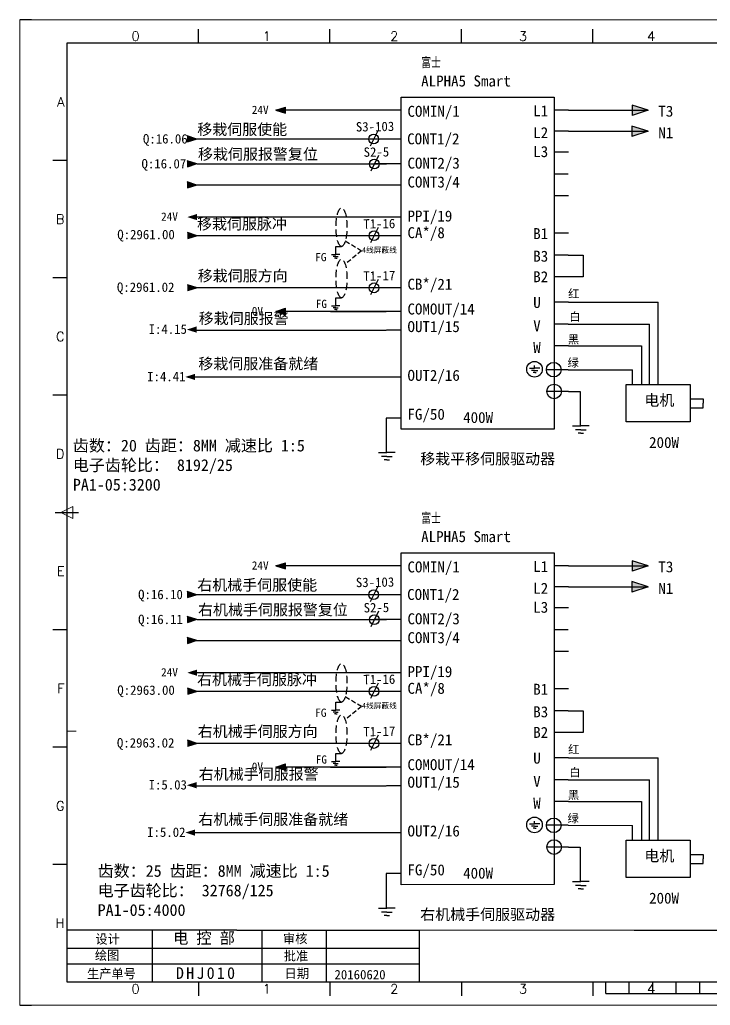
# Model space of a CAD drawing. Extents: x 2368 to 9674, y -1476 to 1321.
# Drawn here: x 5214.1 to 5508.1, y -291.6 to 128.4 of the extents above; entities that cross this region are included whole.
import ezdxf
from ezdxf.enums import TextEntityAlignment as Align

# ---------------------------------------------------------------- set-up
doc = ezdxf.new("R2010")
doc.units = 0
doc.header["$MEASUREMENT"] = 0
doc.linetypes.add('ACISOWELD', pattern=[3, 2, -1])
doc.linetypes.add('HIDDEN2', pattern=[4.7625, 3.175, -1.5875])
doc.layers.add('AE_BOR', color=1, linetype='Continuous')
doc.layers.add('SYMS', color=7, linetype='Continuous')
doc.styles.add('WD', font='romans.shx', dxfattribs={"bigfont": 'gbcbig.shx'})
doc.styles.add('工程字', font='')
doc.styles.get('工程字').set_extended_font_data('SimSun')

# ---------------------------------------------------------------- blocks, each defined once
blk = doc.blocks.new('gb_a2_a')
for p, q in [((584, 410), (25, 410)), ((25, 410), (25, 10)), ((25, 10), (584, 10))]:
    blk.add_line(p, q)
at = {"lineweight": 9, "ltscale": 0.1}
blk.add_line((25, 116.86), (29, 116.86), dxfattribs=at)
at = {"layer": 'AE_BOR', "lineweight": 30}
for p, q in [((10, 420), (4.93, 420)), ((4.93, 0), (10, 0))]:
    blk.add_line(p, q, dxfattribs=at)
at = {"layer": 'AE_BOR', "color": 1, "lineweight": 15}
for p, q in [((4.93, 420), (598.93, 420)), ((4.93, 0), (4.93, 420)), ((22.5, 210), (27.5, 212.5)), ((27.5, 207.5), (22.5, 210)), ((27.5, 212.5), (27.5, 207.5)), ((598.93, 0), (4.93, 0))]:
    blk.add_line(p, q, dxfattribs=at)
at = {"layer": 'AE_BOR'}
for p, q in [((81, 410), (81, 416)), ((137, 410), (137, 416)), ((193, 410), (193, 416)), ((249, 410), (249, 416)), ((25, 360), (19, 360)), ((25, 310), (19, 310)), ((25, 260), (19, 260)), ((25, 160), (19, 160)), ((25, 110), (19, 110)), ((25, 60), (19, 60)), ((81, 10), (81, 4)), ((137, 10), (137, 4)), ((193, 10), (193, 4)), ((249, 10), (249, 4))]:
    blk.add_line(p, q, dxfattribs=at)
at = {"layer": 'AE_BOR', "color": 2, "lineweight": 30}
for p, q in [((20, 210), (30, 210)), ((254.5, 5), (254.5, 10)), ((264.5, 5), (264.5, 10)), ((274.5, 5), (274.5, 10)), ((284.5, 5), (284.5, 10)), ((294.5, 5), (294.5, 10)), ((254.5, 5), (354.5, 5))]:
    blk.add_line(p, q, dxfattribs=at)
at = {"layer": 'AE_BOR', "style": 'WD'}
for s, p in [('0', (54.27, 411)), ('1', (110.12, 411)), ('2', (164.42, 411)), ('3', (219.22, 411)), ('4', (273.82, 411)), ('0', (54.27, 5)), ('1', (110.12, 5)), ('2', (164.42, 5)), ('3', (219.22, 5)), ('4', (273.82, 5))]:
    blk.add_text(s, height=4, dxfattribs=at).set_placement(p, align=Align.CENTER)
for s, p in [('A', (24, 385)), ('B', (24, 335)), ('C', (24, 285)), ('D', (24, 235)), ('E', (24, 185)), ('F', (24, 135)), ('G', (24, 85)), ('H', (24, 35))]:
    blk.add_text(s, height=4, dxfattribs=at).set_placement(p, align=Align.MIDDLE_RIGHT)
blk = doc.blocks.new('节点')
at = {"color": 1}
blk.add_line((5159.2, 79.1), (5149.7, 60.2), dxfattribs=at)
blk.add_circle((5154.1, 68.9), 5.98, dxfattribs=at)

msp = doc.modelspace()

# ---------------------------------------------------------------- hatches: boundary and pattern name
for points in [[(5323.05839, 89.84235), (5327.19717, 91.16871), (5327.19717, 88.51599)], [(5481.74365, 89.84235), (5474.84568, 92.05294), (5474.84568, 87.63176)], [(5481.68581, 80.8988), (5474.78784, 83.10939), (5474.78784, 78.68821)], [(5289.49075, 77.55113), (5285.35197, 76.22478), (5285.35197, 78.87749)], [(5289.49075, 66.93876), (5285.35197, 65.61241), (5285.35197, 68.26512)], [(5289.49075, 57.96713), (5285.35197, 56.64077), (5285.35197, 59.29349)], [(5285.40683, 44.30266), (5289.54561, 45.62901), (5289.54561, 42.9763)], [(5289.62419, 36.35563), (5285.48541, 35.02927), (5285.48541, 37.68199)], [(5289.62419, 14.16589), (5285.48541, 12.83953), (5285.48541, 15.49225)], [(5323.05839, 4.11552), (5327.19717, 5.44188), (5327.19717, 2.78917)], [(5285.20739, -3.63814), (5289.34617, -2.31179), (5289.34617, -4.9645)], [(5284.58881, -23.82337), (5288.72759, -22.49701), (5288.72759, -25.14972)], [(5323.05839, -104.32703), (5327.19717, -103.00067), (5327.19717, -105.65339)], [(5481.74365, -104.32703), (5474.84568, -102.11644), (5474.84568, -106.53762)], [(5481.68581, -113.27058), (5474.78784, -111.05999), (5474.78784, -115.48117)], [(5289.49075, -116.61824), (5285.35197, -117.9446), (5285.35197, -115.29189)], [(5289.49075, -127.23062), (5285.35197, -128.55697), (5285.35197, -125.90426)], [(5289.49075, -136.20225), (5285.35197, -137.52861), (5285.35197, -134.87589)], [(5285.40683, -149.86672), (5289.54561, -148.54036), (5289.54561, -151.19308)], [(5289.62419, -157.81375), (5285.48541, -159.1401), (5285.48541, -156.48739)], [(5289.62419, -180.00349), (5285.48541, -181.32984), (5285.48541, -178.67713)], [(5323.05839, -190.05386), (5327.19717, -188.7275), (5327.19717, -191.38021)], [(5285.20739, -197.80752), (5289.34617, -196.48117), (5289.34617, -199.13388)], [(5284.58881, -217.99275), (5288.72759, -216.66639), (5288.72759, -219.3191)]]:
    msp.add_hatch(color=256).paths.add_polyline_path(points)

# ---------------------------------------------------------------- linework, layer by layer
for p, q in [((5323.05839, 89.84235), (5327.19717, 91.16871)), ((5346.46278, 89.84235), (5323.05839, 89.84235)), ((5323.05839, 89.84235), (5327.19717, 88.51599)), ((5327.19717, 88.51599), (5327.19717, 91.16871)), ((5370.28339, 89.84235), (5346.46278, 89.84235)), ((5376.49316, 89.84235), (5370.28339, 89.84235)), ((5376.49316, 89.84235), (5370.28339, 89.84235)), ((5376.49316, 89.84235), (5370.28339, 89.84235)), ((5376.49316, 89.84235), (5370.28339, 89.84235)), ((5376.49316, 89.84235), (5370.28339, 89.84235)), ((5376.49316, 89.84235), (5370.28339, 89.84235)), ((5376.49316, 89.84235), (5370.28339, 89.84235)), ((5376.49316, 89.84235), (5370.28339, 89.84235)), ((5376.49316, 89.84235), (5370.28339, 89.84235)), ((5376.49316, 89.84235), (5370.28339, 89.84235)), ((5447.8178, 89.84235), (5441.60803, 89.84235)), ((5447.8178, 89.84235), (5441.60803, 89.84235)), ((5447.8178, 89.84235), (5441.60803, 89.84235)), ((5447.8178, 89.84235), (5441.60803, 89.84235)), ((5447.8178, 89.84235), (5441.60803, 89.84235)), ((5447.8178, 89.84235), (5441.60803, 89.84235)), ((5447.8178, 89.84235), (5441.60803, 89.84235)), ((5447.8178, 89.84235), (5441.60803, 89.84235)), ((5447.8178, 89.84235), (5441.60803, 89.84235)), ((5447.8178, 89.84235), (5441.60803, 89.84235)), ((5447.8178, 89.84235), (5481.74365, 89.84235)), ((5481.74365, 89.84235), (5474.84568, 92.05294)), ((5474.84568, 92.05294), (5474.84568, 87.63176)), ((5481.74365, 89.84235), (5474.84568, 87.63176)), ((5447.76678, 80.96332), (5441.55701, 80.96332)), ((5447.75996, 80.90185), (5481.68581, 80.90185)), ((5481.68581, 80.8988), (5474.78784, 83.10939)), ((5474.78784, 83.10939), (5474.78784, 78.68821)), ((5481.68581, 80.8988), (5474.78784, 78.68821)), ((5289.49075, 77.55113), (5285.35197, 78.87749)), ((5289.49075, 77.55113), (5285.35197, 76.22478)), ((5295.32978, 77.55113), (5289.49075, 77.55113)), ((5364.7911, 77.55113), (5295.32978, 77.55113)), ((5376.49316, 77.55113), (5364.7911, 77.55113)), ((5370.14995, 77.55113), (5364.7911, 77.55113)), ((5447.75996, 71.98629), (5441.55019, 71.98629)), ((5289.49075, 66.93876), (5285.35197, 68.26512)), ((5289.49075, 66.93876), (5285.35197, 65.61241)), ((5289.59038, 66.9449), (5370.28252, 66.9449)), ((5370.41046, 66.9449), (5365.05161, 66.9449)), ((5376.49229, 66.9449), (5370.28252, 66.9449)), ((5289.49075, 57.96713), (5285.35197, 59.29349)), ((5447.65552, 62.61762), (5441.44575, 62.61762)), ((5289.49075, 57.96713), (5285.35197, 56.64077)), ((5370.28339, 57.91193), (5289.33066, 57.91193)), ((5376.49316, 57.91193), (5370.28339, 57.91193)), ((5447.8178, 53.35918), (5441.60803, 53.35918)), ((5329.14498, 44.30266), (5289.54561, 44.30266)), ((5370.28339, 44.30266), (5329.14498, 44.30266)), ((5376.42865, 44.30266), (5370.21888, 44.30266)), ((5289.62419, 36.35563), (5285.48541, 37.68199)), ((5289.62419, 36.35563), (5285.48541, 35.02927)), ((5295.46322, 36.35563), (5289.62419, 36.35563)), ((5364.92454, 36.35563), (5295.46322, 36.35563)), ((5370.28339, 36.35563), (5363.41605, 36.35563)), ((5370.28339, 36.35563), (5364.92454, 36.35563)), ((5376.49316, 36.35563), (5370.28339, 36.35563)), ((5447.75996, 37.49598), (5441.55019, 37.49598)), ((5346.81418, 28.39789), (5348.60277, 28.41144)), ((5348.60277, 27.54013), (5347.47864, 27.54013)), ((5348.62293, 26.84686), (5348.0496, 26.84686)), ((5350.39136, 28.39789), (5348.60277, 28.41144)), ((5348.60277, 27.54013), (5349.7269, 27.54013)), ((5348.62293, 26.84686), (5349.19627, 26.84686)), ((5447.65552, 28.1273), (5441.44575, 28.1273)), ((5447.65552, 28.1273), (5454.02558, 28.1273)), ((5454.02558, 28.1273), (5454.02558, 18.86886)), ((5447.8178, 18.86886), (5441.60803, 18.86886)), ((5454.02558, 18.86886), (5447.8178, 18.86886)), ((5289.62419, 14.16589), (5285.48541, 15.49225)), ((5289.62419, 14.16589), (5285.48541, 12.83953)), ((5295.46322, 14.16589), (5289.62419, 14.16589)), ((5364.92454, 14.16589), (5295.46322, 14.16589)), ((5370.28339, 14.16589), (5364.92454, 14.16589)), ((5370.28339, 14.16589), (5364.92454, 14.16589)), ((5376.49316, 14.16589), (5370.28339, 14.16589)), ((5323.05839, 4.11552), (5327.19717, 5.44188)), ((5327.19717, 2.78917), (5327.19717, 5.44188)), ((5346.81418, 6.50168), (5348.60277, 6.51523)), ((5348.60277, 5.64392), (5347.47864, 5.64392)), ((5348.62293, 4.95064), (5348.0496, 4.95064)), ((5350.39136, 6.50168), (5348.60277, 6.51523)), ((5348.60277, 5.64392), (5349.7269, 5.64392)), ((5348.62293, 4.95064), (5349.19627, 4.95064)), ((5447.75996, 8.02098), (5441.55019, 8.02098)), ((5447.75996, 8.02098), (5485.91565, 8.02098)), ((5485.91565, -27.10776), (5485.91565, 8.02098)), ((5346.46278, 4.11552), (5323.05839, 4.11552)), ((5323.05839, 4.11552), (5327.19717, 2.78917)), ((5370.08395, 4.11159), (5345.87778, 4.11159)), ((5346.46278, 4.11159), (5370.08395, 4.11159)), ((5376.29372, 4.11159), (5370.08395, 4.11159)), ((5286.95827, -3.83564), (5370.08395, -3.83564)), ((5376.49316, -3.83564), (5370.28339, -3.83564)), ((5447.65552, -1.3477), (5441.44575, -1.3477)), ((5447.65552, -1.3477), (5482.2975, -1.3477)), ((5482.2975, -27.10429), (5482.2975, -1.3477)), ((5447.8178, -10.60613), (5441.60803, -10.60613)), ((5447.8178, -10.60613), (5478.79283, -10.60613)), ((5478.79283, -10.60613), (5478.79283, -27.10429)), ((5431.17927, -20.07849), (5433.32558, -20.06223)), ((5433.32558, -20.06223), (5433.32558, -18.95744)), ((5435.47188, -20.07849), (5433.32558, -20.06223)), ((5441.60803, -20.729), (5438.33008, -20.729)), ((5447.65552, -20.729), (5441.44575, -20.729)), ((5447.65552, -20.729), (5474.98224, -20.83201)), ((5474.98224, -27.03269), (5474.98224, -20.83201)), ((5370.08395, -23.89406), (5287.9056, -23.89406)), ((5376.49316, -23.89406), (5370.28339, -23.89406)), ((5433.32558, -21.10781), (5431.97662, -21.10781)), ((5433.34977, -21.93973), (5432.66177, -21.93973)), ((5433.32558, -21.10781), (5434.67454, -21.10781)), ((5433.34977, -21.93973), (5434.03777, -21.93973)), ((5441.60803, -29.98743), (5438.49236, -29.98743)), ((5447.8178, -29.98743), (5441.60803, -29.98743)), ((5447.8178, -29.98743), (5452.69391, -29.98743)), ((5452.69391, -29.98743), (5452.69391, -44.64869)), ((5499.50507, -33.10074), (5505.1199, -33.10074)), ((5505.1199, -33.10074), (5505.1199, -35.01666)), ((5499.50507, -36.93258), (5505.1199, -36.93258)), ((5505.1199, -36.93258), (5505.1199, -35.01666)), ((5376.29372, -41.32601), (5370.08395, -41.32601)), ((5370.08395, -41.32601), (5370.08395, -55.98727)), ((5449.39477, -44.67579), (5452.97195, -44.64869)), ((5456.54912, -44.67579), (5452.97195, -44.64869)), ((5452.97195, -46.39131), (5450.72368, -46.39131)), ((5453.01227, -47.77786), (5451.8656, -47.77786)), ((5452.97195, -46.39131), (5455.22021, -46.39131)), ((5453.01227, -47.77786), (5454.15894, -47.77786)), ((5366.78481, -56.01437), (5370.36198, -55.98727)), ((5370.36198, -57.72989), (5368.11372, -57.72989)), ((5373.93916, -56.01437), (5370.36198, -55.98727)), ((5370.36198, -57.72989), (5372.61025, -57.72989)), ((5370.40231, -59.11643), (5369.25564, -59.11643)), ((5370.40231, -59.11643), (5371.54898, -59.11643)), ((5323.05839, -104.32703), (5327.19717, -103.00067)), ((5346.46278, -104.32703), (5323.05839, -104.32703)), ((5323.05839, -104.32703), (5327.19717, -105.65339)), ((5327.19717, -105.65339), (5327.19717, -103.00067)), ((5370.28339, -104.32703), (5346.46278, -104.32703)), ((5376.49316, -104.32703), (5370.28339, -104.32703)), ((5376.49316, -104.32703), (5370.28339, -104.32703)), ((5376.49316, -104.32703), (5370.28339, -104.32703)), ((5376.49316, -104.32703), (5370.28339, -104.32703)), ((5376.49316, -104.32703), (5370.28339, -104.32703)), ((5376.49316, -104.32703), (5370.28339, -104.32703)), ((5376.49316, -104.32703), (5370.28339, -104.32703)), ((5376.49316, -104.32703), (5370.28339, -104.32703)), ((5376.49316, -104.32703), (5370.28339, -104.32703)), ((5376.49316, -104.32703), (5370.28339, -104.32703)), ((5447.8178, -104.32703), (5441.60803, -104.32703)), ((5447.8178, -104.32703), (5441.60803, -104.32703)), ((5447.8178, -104.32703), (5441.60803, -104.32703)), ((5447.8178, -104.32703), (5441.60803, -104.32703)), ((5447.8178, -104.32703), (5441.60803, -104.32703)), ((5447.8178, -104.32703), (5441.60803, -104.32703)), ((5447.8178, -104.32703), (5441.60803, -104.32703)), ((5447.8178, -104.32703), (5441.60803, -104.32703)), ((5447.8178, -104.32703), (5441.60803, -104.32703)), ((5447.8178, -104.32703), (5441.60803, -104.32703)), ((5447.8178, -104.32703), (5481.74365, -104.32703)), ((5481.74365, -104.32703), (5474.84568, -102.11644)), ((5474.84568, -102.11644), (5474.84568, -106.53762)), ((5481.74365, -104.32703), (5474.84568, -106.53762)), ((5447.76678, -113.20606), (5441.55701, -113.20606)), ((5447.75996, -113.26753), (5481.68581, -113.26753)), ((5481.68581, -113.27058), (5474.78784, -111.05999)), ((5474.78784, -111.05999), (5474.78784, -115.48117)), ((5481.68581, -113.27058), (5474.78784, -115.48117)), ((5289.49075, -116.61824), (5285.35197, -115.29189)), ((5289.49075, -116.61824), (5285.35197, -117.9446)), ((5295.32978, -116.61824), (5289.49075, -116.61824)), ((5364.7911, -116.61824), (5295.32978, -116.61824)), ((5376.49316, -116.61824), (5364.7911, -116.61824)), ((5370.14995, -116.61824), (5364.7911, -116.61824)), ((5289.49075, -127.23062), (5285.35197, -125.90426)), ((5447.75996, -122.18308), (5441.55019, -122.18308)), ((5289.49075, -127.23062), (5285.35197, -128.55697)), ((5289.59038, -127.22448), (5370.28252, -127.22448)), ((5370.41046, -127.22448), (5365.05161, -127.22448)), ((5376.49229, -127.22448), (5370.28252, -127.22448)), ((5447.65552, -131.55176), (5441.44575, -131.55176)), ((5289.49075, -136.20225), (5285.35197, -134.87589)), ((5289.49075, -136.20225), (5285.35197, -137.52861)), ((5370.28339, -136.25745), (5289.33066, -136.25745)), ((5376.49316, -136.25745), (5370.28339, -136.25745)), ((5447.8178, -140.8102), (5441.60803, -140.8102)), ((5329.14498, -149.86672), (5289.54561, -149.86672)), ((5370.28339, -149.86672), (5329.14498, -149.86672)), ((5376.42865, -149.86672), (5370.21888, -149.86672)), ((5289.62419, -157.81375), (5285.48541, -156.48739)), ((5289.62419, -157.81375), (5285.48541, -159.1401)), ((5295.46322, -157.81375), (5289.62419, -157.81375)), ((5364.92454, -157.81375), (5295.46322, -157.81375)), ((5370.28339, -157.81375), (5363.41605, -157.81375)), ((5370.28339, -157.81375), (5364.92454, -157.81375)), ((5376.49316, -157.81375), (5370.28339, -157.81375)), ((5447.75996, -156.6734), (5441.55019, -156.6734)), ((5346.81418, -165.77149), (5348.60277, -165.75794)), ((5348.60277, -166.62925), (5347.47864, -166.62925)), ((5348.62293, -167.32252), (5348.0496, -167.32252)), ((5350.39136, -165.77149), (5348.60277, -165.75794)), ((5348.60277, -166.62925), (5349.7269, -166.62925)), ((5348.62293, -167.32252), (5349.19627, -167.32252)), ((5447.65552, -166.04208), (5441.44575, -166.04208)), ((5447.65552, -166.04208), (5454.02558, -166.04208)), ((5454.02558, -166.04208), (5454.02558, -175.30051)), ((5447.8178, -175.30051), (5441.60803, -175.30051)), ((5454.02558, -175.30051), (5447.8178, -175.30051)), ((5289.62419, -180.00349), (5285.48541, -178.67713)), ((5289.62419, -180.00349), (5285.48541, -181.32984)), ((5295.46322, -180.00349), (5289.62419, -180.00349)), ((5364.92454, -180.00349), (5295.46322, -180.00349)), ((5370.28339, -180.00349), (5364.92454, -180.00349)), ((5370.28339, -180.00349), (5364.92454, -180.00349)), ((5376.49316, -180.00349), (5370.28339, -180.00349)), ((5323.05839, -190.05386), (5327.19717, -188.7275)), ((5327.19717, -191.38021), (5327.19717, -188.7275)), ((5346.81418, -187.6677), (5348.60277, -187.65415)), ((5348.60277, -188.52546), (5347.47864, -188.52546)), ((5350.39136, -187.6677), (5348.60277, -187.65415)), ((5348.60277, -188.52546), (5349.7269, -188.52546)), ((5447.75996, -186.1484), (5441.55019, -186.1484)), ((5447.75996, -186.1484), (5485.91565, -186.1484)), ((5485.91565, -221.27714), (5485.91565, -186.1484)), ((5346.46278, -190.05386), (5323.05839, -190.05386)), ((5323.05839, -190.05386), (5327.19717, -191.38021)), ((5370.08395, -190.05779), (5345.87778, -190.05779)), ((5346.46278, -190.05779), (5370.08395, -190.05779)), ((5348.62293, -189.21874), (5348.0496, -189.21874)), ((5348.62293, -189.21874), (5349.19627, -189.21874)), ((5376.29372, -190.05779), (5370.08395, -190.05779)), ((5447.65552, -195.51707), (5441.44575, -195.51707)), ((5447.65552, -195.51707), (5482.2975, -195.51707)), ((5482.2975, -221.27367), (5482.2975, -195.51707)), ((5286.95827, -198.00502), (5370.08395, -198.00502)), ((5376.49316, -198.00502), (5370.28339, -198.00502)), ((5447.8178, -204.77551), (5441.60803, -204.77551)), ((5447.8178, -204.77551), (5478.79283, -204.77551)), ((5478.79283, -204.77551), (5478.79283, -221.27367)), ((5433.32558, -214.23161), (5433.32558, -213.12682)), ((5370.08395, -218.06344), (5287.9056, -218.06344)), ((5376.49316, -218.06344), (5370.28339, -218.06344)), ((5431.17927, -214.24787), (5433.32558, -214.23161)), ((5433.32558, -215.27719), (5431.97662, -215.27719)), ((5433.34977, -216.10911), (5432.66177, -216.10911)), ((5435.47188, -214.24787), (5433.32558, -214.23161)), ((5433.32558, -215.27719), (5434.67454, -215.27719)), ((5433.34977, -216.10911), (5434.03777, -216.10911)), ((5441.60803, -214.89838), (5438.33008, -214.89838)), ((5447.65552, -214.89838), (5441.44575, -214.89838)), ((5447.65552, -214.89838), (5474.98224, -215.00139)), ((5474.98224, -221.20207), (5474.98224, -215.00139)), ((5441.60803, -224.15681), (5438.49236, -224.15681)), ((5447.8178, -224.15681), (5441.60803, -224.15681)), ((5447.8178, -224.15681), (5452.69391, -224.15681)), ((5452.69391, -224.15681), (5452.69391, -238.81807)), ((5499.50507, -227.27012), (5505.1199, -227.27012)), ((5505.1199, -227.27012), (5505.1199, -229.18604)), ((5505.1199, -231.10196), (5505.1199, -229.18604)), ((5499.50507, -231.10196), (5505.1199, -231.10196)), ((5376.29372, -235.49539), (5370.08395, -235.49539)), ((5370.08395, -235.49539), (5370.08395, -250.15665)), ((5449.39477, -238.84517), (5452.97195, -238.81807)), ((5456.54912, -238.84517), (5452.97195, -238.81807)), ((5452.97195, -240.56069), (5450.72368, -240.56069)), ((5453.01227, -241.94724), (5451.8656, -241.94724)), ((5452.97195, -240.56069), (5455.22021, -240.56069)), ((5453.01227, -241.94724), (5454.15894, -241.94724)), ((5366.78481, -250.18375), (5370.36198, -250.15665)), ((5370.36198, -251.89927), (5368.11372, -251.89927)), ((5373.93916, -250.18375), (5370.36198, -250.15665)), ((5370.36198, -251.89927), (5372.61025, -251.89927)), ((5370.40231, -253.28581), (5369.25564, -253.28581)), ((5370.40231, -253.28581), (5371.54898, -253.28581)), ((5306.55555, -259.59246), (5234.12456, -259.59246)), ((5234.12456, -259.59246), (5234.12456, -281.58956)), ((5270.39804, -259.59246), (5270.39804, -281.58956)), ((5306.55555, -259.59246), (5384.16666, -259.59246)), ((5317.16004, -259.59246), (5317.16004, -281.58956)), ((5344.60619, -259.59246), (5344.60619, -281.59246)), ((5384.16666, -259.59246), (5384.16666, -281.58956)), ((5475.65772, -259.59246), (5595.55772, -259.59246)), ((5234.12456, -281.58956), (5793.12456, -281.58956))]:
    msp.add_line(p, q)
at = {"linetype": 'ACISOWELD'}
for p, q in [((5352.70667, 34.11582), (5359.65783, 29.92575)), ((5359.65783, 29.92575), (5352.62679, 24.21928)), ((5352.70667, -160.05356), (5359.65783, -164.24362)), ((5359.65783, -164.24362), (5352.62679, -169.9501))]:
    msp.add_line(p, q, dxfattribs=at)
at = {"lineweight": -3}
for p, q in [((5348.60277, 28.41144), (5348.60277, 31.80175)), ((5348.60277, 31.80175), (5351.08204, 31.80175)), ((5348.60277, 6.51523), (5348.60277, 9.90553)), ((5348.60277, 9.90553), (5351.08204, 9.90553)), ((5348.60277, -165.75794), (5348.60277, -162.36763)), ((5348.60277, -162.36763), (5351.08204, -162.36763)), ((5348.60277, -187.65415), (5348.60277, -184.26384)), ((5348.60277, -184.26384), (5351.08204, -184.26384))]:
    msp.add_line(p, q, dxfattribs=at)
at = {"lineweight": 9, "ltscale": 0.1}
msp.add_line((5384.16666, -259.59246), (5475.65772, -259.59246), dxfattribs=at)
at = {"color": 0, "ltscale": 2}
for p, q in [((5234.12456, -267.27622), (5384.16666, -267.21622)), ((5234.12456, -273.974), (5384.16666, -273.974))]:
    msp.add_line(p, q, dxfattribs=at)
for points in [[(5376.49316, 95.34426), (5441.60803, 95.34426), (5441.60803, -46.01005), (5376.49316, -46.03025)], [(5472.32624, -27.10776), (5499.50507, -27.10776), (5499.50507, -42.92556), (5472.32624, -42.92556)], [(5376.49316, -98.82512), (5441.60803, -98.82512), (5441.60803, -240.17943), (5376.49316, -240.19962)], [(5472.32624, -221.27714), (5499.50507, -221.27714), (5499.50507, -237.09494), (5472.32624, -237.09494)]]:
    msp.add_lwpolyline(points, close=True)
for centre, radius in [((5433.27602, -20.56332), 3.32458), ((5441.44575, -20.729), 3.11566), ((5441.60803, -29.98743), 3.11566), ((5433.27602, -214.73269), 3.32458), ((5441.44575, -214.89838), 3.11566), ((5441.60803, -224.15681), 3.11566)]:
    msp.add_circle(centre, radius)
at = {"linetype": 'HIDDEN2'}
for centre in [(5351.08204, 40.01283), (5351.08204, 18.11662), (5351.08204, -154.15654), (5351.08204, -176.05276)]:
    msp.add_ellipse(centre, major_axis=(0, -8.21108), ratio=0.28236032, dxfattribs=at)

# ---------------------------------------------------------------- block references
msp.add_blockref('gb_a2_a', (5209.12456, -291.58956))
at = {"xscale": 0.3500000000003638, "yscale": 0.3499999999999091, "zscale": 0.35}
for p in [(3560.85803, 53.43078), (3560.85803, 53.43078), (3560.85803, 53.43078), (3561.11853, 42.82455), (3561.11853, 42.82455), (3561.11853, 42.82455), (3560.99147, 12.23528), (3560.99147, 12.23528), (3560.99147, 12.23528), (3560.99147, -9.95446), (3560.99147, -9.95446), (3560.99147, -9.95446), (3560.85803, -140.73859), (3560.85803, -140.73859), (3560.85803, -140.73859), (3561.11853, -151.34483), (3561.11853, -151.34483), (3561.11853, -151.34483), (3560.99147, -181.9341), (3560.99147, -181.9341), (3560.99147, -181.9341), (3560.99147, -204.12384), (3560.99147, -204.12384), (3560.99147, -204.12384)]:
    msp.add_blockref('节点', p, dxfattribs=at)

# ---------------------------------------------------------------- texts
at = {"attachment_point": 1}
for s, insert, char_height, width in [('{\\Fromans,gbcbig|c134;富士}\\PALPHA5 Smart', (5385.00685, 112.4345), 4.68, 56.6384049), ('24V', (5312.88107, 91.7752), 3.51, 10.6118348), ('{\\fSimSun|b0|i0|c134|p2;COMIN/1}', (5379.17857, 91.71923), 4.68, 28.5345708), ('{\\fSimSun|b0|i0|c134|p2;L1}', (5432.72849, 91.9101), 4.68, 8.670908), ('T3', (5486.01044, 91.7752), 4.68, 10.6118348), ('{\\fSimSun|b0|i0|c134|p2;移栽伺服使能}', (5289.64815, 84.03337), 4.68, 60.8549185), ('{\\fSimSun|b0|i0|c134|p2;CONT1/2}', (5379.04056, 79.98978), 4.68, 39.611858), ('{\\fSimSun|b0|i0|c134|p2;L2}', (5432.72849, 82.6149), 4.68, 8.670908), ('N1', (5486.01044, 82.57486), 4.68, 10.6118348), ('Q:16.06', (5266.53275, 79.65392), 4, 29.6072853), ('{\\fSimSun|b0|i0|c134|p2;移栽伺服报警复位}', (5289.94386, 73.47002), 4.68, 67.4016191), ('{\\fSimSun|b0|i0|c134|p2;L3}', (5432.72849, 74.54471), 4.68, 8.670908), ('Q:16.07', (5265.90899, 69.04154), 4, 29.6072853), ('{\\fSimSun|b0|i0|c134|p2;CONT2/3}', (5379.17857, 69.62757), 4.68, 44.8867359), ('{\\fSimSun|b0|i0|c134|p2;CONT3/4}', (5379.17857, 61.58227), 4.68, 9.2812322), ('24V', (5274.25616, 46.26419), 3.51, 10.6118348), ('{\\fSimSun|b0|i0|c134|p2;PPI/19}', (5379.17857, 47.09821), 4.68, 9.2812322), ('{\\fSimSun|b0|i0|c134|p2;移栽伺服脉冲}', (5289.54561, 43.74806), 4.68, 56.4021381), ('Q:2961.00', (5255.6062, 38.88051), 4, 29.6072853), ('{\\fSimSun|b0|i0|c134|p2;CA*/8}', (5379.17857, 39.99952), 4.68, 9.2812322), ('{\\fSimSun|b0|i0|c134|p2;B1}', (5432.72849, 39.59817), 4.68, 8.670908), ('{\\fSimSun|b0|i0|c134|p2;B3}', (5432.72849, 29.98281), 4.68, 8.670908), ('FG', (5339.89261, 29.01269), 3.51, 10.6118348), ('{\\fSimSun|b0|i0|c134|p2;移栽伺服方向}', (5289.85847, 21.62927), 4.68, 50.9726737), ('{\\fSimSun|b0|i0|c134|p2;B2}', (5432.72849, 21.21945), 4.68, 8.670908), ('{\\fSimSun|b0|i0|c134|p2;CB*/21}', (5379.17857, 18.05215), 4.68, 9.2812322), ('Q:2961.02', (5255.45367, 16.43405), 4, 33.1244303), ('{\\fSimSun|b0|i0|c134|p2;红}', (5447.57824, 13.3686), 3.51, 8.670908), ('FG', (5340.12383, 9.07954), 3.51, 10.6118348), ('{\\fSimSun|b0|i0|c134|p2;U}', (5432.72849, 10.26524), 4.68, 8.670908), ('0V', (5312.88107, 6.04838), 3.51, 10.6118348), ('{\\fSimSun|b0|i0|c134|p2;COMOUT/14}', (5379.17857, 7.4636), 4.68, 9.2812322), ('{\\fSimSun|b0|i0|c134|p2;移栽伺服报警}', (5290.28475, 3.45085), 4.68, 62.8126939), ('{\\fSimSun|b0|i0|c134|p2;OUT1/15}', (5379.17857, -0.02273), 4.68, 9.2812322), ('{\\fSimSun|b0|i0|c134|p2;V}', (5432.72849, 0.36046), 4.68, 8.670908), ('{\\fSimSun|b0|i0|c134|p2;白}', (5448.0973, 3.56362), 3.51, 8.670908), ('I:4.15', (5268.94065, -1.45976), 4, 29.6072853), ('{\\fSimSun|b0|i0|c134|p2;黑}', (5447.48809, -6.04448), 3.51, 8.670908), ('{\\fSimSun|b0|i0|c134|p2;W}', (5432.72849, -8.88977), 4.68, 8.670908), ('{\\fSimSun|b0|i0|c134|p2;移栽伺服准备就绪}', (5290.09835, -15.82368), 4.68, 62.8126939), ('{\\fSimSun|b0|i0|c134|p2;绿}', (5447.34761, -16.00806), 3.51, 8.670908), ('{\\fSimSun|b0|i0|c134|p2;OUT2/16}', (5379.17857, -20.80221), 4.68, 9.2812322), ('I:4.41', (5268.32207, -21.64498), 4, 29.6072853), ('{\\fSimSun|b0|i0|c134|p2;电机}', (5480.03272, -31.39997), 4.68, 16.9953198), ('{\\fSimSun|b0|i0|c134|p2;FG/50}', (5379.17857, -37.38156), 4.68, 9.2812322), ('400W', (5402.88452, -38.76063), 4.68, 56.6384049), ('200W', (5482.06672, -49.41091), 4.68, 56.6384049), ('{\\fSimSun|b0|i0|c134|p2;移栽平移伺服驱动器}', (5384.57918, -56.35391), 4.68, 74.467298), ('{\\Fromans,gbcbig|c134;富士}\\PALPHA5 Smart', (5385.00685, -81.73488), 4.68, 56.6384049), ('24V', (5312.88107, -102.39417), 3.51, 10.6118348), ('{\\fSimSun|b0|i0|c134|p2;COMIN/1}', (5379.17857, -102.45015), 4.68, 28.5345708), ('{\\fSimSun|b0|i0|c134|p2;L1}', (5432.72849, -102.25928), 4.68, 8.670908), ('T3', (5486.01044, -102.39417), 4.68, 10.6118348), ('{\\fSimSun|b0|i0|c134|p2;右机械手伺服使能}', (5289.64815, -110.13601), 4.68, 60.8549185), ('{\\fSimSun|b0|i0|c134|p2;L2}', (5432.72849, -111.55447), 4.68, 8.670908), ('N1', (5486.01044, -111.59452), 4.68, 10.6118348), ('Q:16.10', (5264.47604, -114.51546), 4, 29.6072853), ('{\\fSimSun|b0|i0|c134|p2;CONT1/2}', (5379.04056, -114.1796), 4.68, 39.611858), ('{\\fSimSun|b0|i0|c134|p2;右机械手伺服报警复位}', (5289.94386, -120.69935), 4.68, 67.4016191), ('{\\fSimSun|b0|i0|c134|p2;L3}', (5432.72849, -119.62467), 4.68, 8.670908), ('Q:16.11', (5264.47604, -125.12784), 4, 29.6072853), ('{\\fSimSun|b0|i0|c134|p2;CONT2/3}', (5379.17857, -124.54181), 4.68, 44.8867359), ('{\\fSimSun|b0|i0|c134|p2;CONT3/4}', (5379.17857, -132.58711), 4.68, 9.2812322), ('{\\fSimSun|b0|i0|c134|p2;PPI/19}', (5379.17857, -147.07117), 4.68, 9.2812322), ('24V', (5274.25616, -147.90519), 3.51, 10.6118348), ('{\\fSimSun|b0|i0|c134|p2;右机械手伺服脉冲}', (5289.54561, -150.42132), 4.68, 56.4021381), ('Q:2963.00', (5255.6062, -155.28887), 4, 29.6072853), ('{\\fSimSun|b0|i0|c134|p2;CA*/8}', (5379.17857, -154.16986), 4.68, 9.2812322), ('{\\fSimSun|b0|i0|c134|p2;B1}', (5432.72849, -154.57121), 4.68, 8.670908), ('FG', (5339.89261, -165.15669), 3.51, 10.6118348), ('{\\fSimSun|b0|i0|c134|p2;B3}', (5432.72849, -164.18657), 4.68, 8.670908), ('{\\fSimSun|b0|i0|c134|p2;右机械手伺服方向}', (5289.85847, -172.54011), 4.68, 54.8669786), ('{\\fSimSun|b0|i0|c134|p2;CB*/21}', (5379.17857, -176.11723), 4.68, 9.2812322), ('{\\fSimSun|b0|i0|c134|p2;B2}', (5432.72849, -172.94993), 4.68, 8.670908), ('Q:2963.02', (5255.45367, -177.73533), 4, 33.1244303), ('{\\fSimSun|b0|i0|c134|p2;红}', (5447.57824, -180.80078), 3.51, 8.670908), ('{\\fSimSun|b0|i0|c134|p2;U}', (5432.72849, -183.90414), 4.68, 8.670908), ('0V', (5312.88107, -188.121), 3.51, 10.6118348), ('FG', (5340.12383, -185.08984), 3.51, 10.6118348), ('{\\fSimSun|b0|i0|c134|p2;COMOUT/14}', (5379.17857, -186.70578), 4.68, 9.2812322), ('{\\fSimSun|b0|i0|c134|p2;右机械手伺服报警}', (5290.28475, -190.71852), 4.68, 62.8126939), ('{\\fSimSun|b0|i0|c134|p2;白}', (5448.0973, -190.60576), 3.51, 8.670908), ('I:5.03', (5268.94065, -195.62914), 4, 29.6072853), ('{\\fSimSun|b0|i0|c134|p2;OUT1/15}', (5379.17857, -194.19211), 4.68, 9.2812322), ('{\\fSimSun|b0|i0|c134|p2;V}', (5432.72849, -193.80892), 4.68, 8.670908), ('{\\fSimSun|b0|i0|c134|p2;黑}', (5447.48809, -200.21386), 3.51, 8.670908), ('{\\fSimSun|b0|i0|c134|p2;W}', (5432.72849, -203.05915), 4.68, 8.670908), ('{\\fSimSun|b0|i0|c134|p2;右机械手伺服准备就绪}', (5290.09835, -209.99306), 4.68, 70.1135092), ('{\\fSimSun|b0|i0|c134|p2;绿}', (5447.34761, -210.17744), 3.51, 8.670908), ('I:5.02', (5268.32207, -215.81436), 4, 29.6072853), ('{\\fSimSun|b0|i0|c134|p2;OUT2/16}', (5379.17857, -214.97159), 4.68, 9.2812322), ('{\\fSimSun|b0|i0|c134|p2;电机}', (5480.03272, -225.56935), 4.68, 16.9953198), ('{\\fSimSun|b0|i0|c134|p2;FG/50}', (5379.17857, -231.55093), 4.68, 9.2812322), ('400W', (5402.88452, -232.93001), 4.68, 56.6384049), ('200W', (5482.06672, -243.58028), 4.68, 56.6384049), ('{\\fSimSun|b0|i0|c134|p2;右机械手伺服驱动器}', (5384.57918, -250.52329), 4.68, 74.467298), ('{\\fNSimSun|b0|i0|c134|p49;\\T1.28;DHJ010}', (5280.58992, -275.34922), 5, 40.4924398)]:
    msp.add_mtext(s, dxfattribs=dict(at, insert=insert, char_height=char_height, width=width))
at = {"linetype": 'ACISOWELD', "char_height": 2.34, "width": 16.3120734, "attachment_point": 1}
for insert in [(5359.77755, 31.43054), (5359.77755, -162.73884)]:
    msp.add_mtext('4线屏蔽线', dxfattribs=dict(at, insert=insert))
at = {"lineweight": 0, "char_height": 5, "width": 113.781892, "attachment_point": 1}
for s, insert in [('{\\fSimSun|b0|i0|c134|p2;\\C1;齿数：20 齿距：8MM 减速比 1:5 \\P电子齿轮比： 8192/25\\PPA1-05:3200}', (5236.68992, -50.56607)), ('{\\fSimSun|b0|i0|c134|p2;\\C1;齿数：25 齿距：8MM 减速比 1:5 \\P电子齿轮比： 32768/125\\PPA1-05:4000}', (5247.23788, -231.8299))]:
    msp.add_mtext(s, dxfattribs=dict(at, insert=insert))
at = {"color": 0, "ltscale": 2, "attachment_point": 1}
for s, insert, char_height, width in [('电 控 部', (5279.37935, -260.37631), 5, 34.8313606), ('设计', (5246.28528, -261.34854), 4, 19.3450259), ('审核', (5326.15663, -261.17087), 4, 25.507459), ('{\\C256;绘图}', (5246.0783, -268.27625), 4, 19.3450259), ('批准', (5326.48841, -268.4974), 4, 25.507459), ('生产单号', (5242.70627, -276.1076), 4, 25.1533682), ('日期', (5326.87233, -276.00264), 4, 25.507459), ('20160620', (5348.09045, -276.5241), 4, 25.507459)]:
    msp.add_mtext(s, dxfattribs=dict(at, insert=insert, char_height=char_height, width=width))
at = {"layer": 'SYMS', "char_height": 4, "width": 6.8248939, "attachment_point": 1, "rotation": 0.8762246, "style": '工程字'}
for s, insert in [('S3-103', (5357.1653, 84.75045)), ('S2-5', (5360.46703, 73.97544)), ('T1-16', (5360.33996, 43.38617)), ('T1-17', (5360.33996, 21.19643)), ('S3-103', (5357.1653, -109.41893)), ('S2-5', (5360.46703, -120.19394)), ('T1-16', (5360.33996, -150.78321)), ('T1-17', (5360.33996, -172.97295))]:
    msp.add_mtext(s, dxfattribs=dict(at, insert=insert))

doc.saveas('drawing.dxf')
